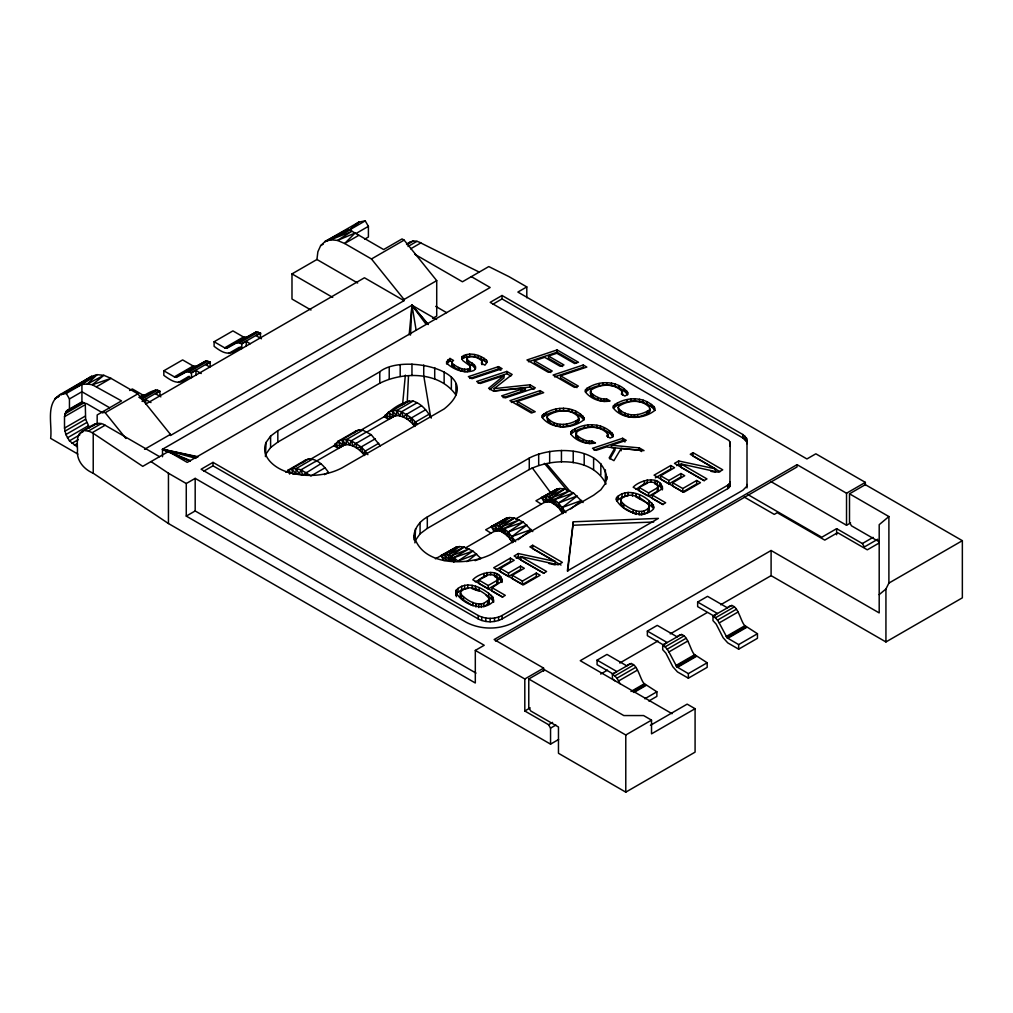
<?xml version="1.0" encoding="UTF-8"?>
<svg xmlns="http://www.w3.org/2000/svg" width="1013" height="1013" viewBox="0 0 1013 1013"><rect width="100%" height="100%" fill="white"/><g stroke="black" fill="none" stroke-linecap="round" stroke-linejoin="round"><path stroke-width="1.5" d="M471.564 605.027L461.384 598.607L460.409 596.974L460.535 592.01C470.387 581.487 485.252 593.251 492.989 600.785L492.989 597.353C484.404 588.274 466.98 579.081 456.281 590.085L455.698 595.327L456.281 590.085M491.394 598.784L491.394 595.353M407.201 402.604L408.505 375.899M410.506 335.062L411.962 305.217L436.578 319.424M312.511 459.142L296.125 468.601L295.872 473.615L292.871 474.097L291.643 468.778L308.699 458.927C317.373 458.623 323.831 465.841 328.478 472.311L324.426 474.654M380.268 445.821L371.214 434.678L362.793 430.107L346.421 439.566L346.167 444.58L340.571 446.34L338.507 448.366L333.859 445.783L309.851 459.649M413.089 401.072L396.703 410.531L396.45 415.545L390.866 417.305L388.789 419.331L384.142 416.748C391.55 409.214 402.161 401.034 413.089 401.072C421.37 403.605 427.22 410.759 431.31 418.065M466.828 358.247C467.879 362.578 474.008 362.489 475.452 366.719L475.452 369.011C473.729 364.325 465.486 364.313 466.828 358.247C471.45 354.601 478.478 357.602 482.15 361.248L481.365 363.135L484.923 365.187L487.038 362.325L486.582 360.311C480.162 354.715 469.589 351.676 461.979 356.614L461.801 358.843L462.89 360.641L469.918 365.87L470.425 369.606L469.69 370.935C463.473 373.037 456.698 369.479 452.089 365.44L452.229 361.489L453.558 360.501L449.987 358.45L446.606 361.742L446.606 364.022L449.987 360.729L449.987 358.45M452.089 365.44L452.229 361.489M475.452 366.719L475.274 368.947L473.894 370.492C464.929 373.772 454.634 370.036 447.645 364.098L446.606 361.742M460.409 596.974L460.535 592.01M482.15 363.54L482.049 364.642L482.15 361.248M488.81 599.759L483.885 603.343L483.885 606.774L488.81 603.191L488.95 598.227L485.911 594.872M488.81 603.191L488.95 598.227M542.36 415.279L542.183 417.508C551.781 429.816 572.345 429.284 583.716 419.889L583.893 417.66C574.295 405.339 553.731 405.871 542.36 415.279L542.36 417.559C553.731 408.163 574.295 407.631 583.893 419.952L583.893 417.66M570.876 431.741L570.876 434.02C582.488 424.384 603.254 424.282 613.004 436.755L613.004 434.463C603.254 422.003 582.488 422.092 570.876 431.741L570.686 433.969C576.118 441.111 586.666 444.935 595.467 443.01L591.896 440.959C586.096 441.947 580.474 438.401 576.22 434.818L576.46 432.045C585.881 425.941 599.227 424.928 607.471 433.602L607.965 437.35L607.471 433.602M585.527 389.676L585.527 391.955C597.138 382.319 617.905 382.218 627.655 394.69L627.655 392.398C617.905 379.938 597.138 380.027 585.527 389.676L585.337 391.904C590.769 399.046 601.317 402.87 610.117 400.945L606.546 398.894C600.747 399.882 595.125 396.336 590.87 392.765L591.111 389.98C600.532 383.889 613.878 382.863 622.121 391.537L622.615 395.285M613.447 405.795L613.258 408.011C622.856 420.332 643.42 419.8 654.791 410.404L654.968 408.176C645.37 395.855 624.806 396.387 613.447 405.795L613.447 408.074C624.806 398.679 645.37 398.147 654.968 410.455M613.004 434.463L612.814 436.692L610.206 438.097L606.635 436.046L607.965 435.058M627.655 392.398L627.465 394.627L624.856 396.032L621.286 393.981L622.615 392.993M620.779 500.954L623.805 504.322L623.805 507.741L620.779 504.385L620.906 499.422C628.972 490.039 643.166 498.219 649.308 505.639L649.181 510.603L647.953 512.046L644.243 514.186L639.102 514.971M620.779 504.385L620.906 499.422M649.181 510.603L649.308 505.639M402.579 404.643L405.365 375.127M409.176 334.733L411.962 305.217L162.511 449.24L162.511 456.736M573.295 521.809L567.356 570.952L658.425 518.377L573.295 521.809L567.723 571.307M77.089 446.784L69.454 440.845L65.832 434.564L64.503 428.094L64.503 416.66L65.832 411.709L67.402 410.252L81.698 401.996M310.991 310.016L291.985 299.038L291.985 273.89L316.93 259.493L317.879 251.756L320.652 245.64L325.046 241.55L358.817 222.126L365.237 220.859L368.403 226.342L368.403 237.017L364.667 239.182M378.773 443.276L365.237 451.089L364.553 455.47C360.071 449.81 353.689 444.745 346.167 444.58L341.925 439.743L338.089 441.288L333.859 445.783M429.056 414.241L415.533 422.054L414.836 426.435C410.354 420.775 403.972 415.71 396.45 415.545L392.221 410.708L388.372 412.253L390.866 417.305L393.462 415.849L390.866 417.305L385.358 415.089L387.941 413.608M266.052 442.44C260.1 456.774 275.029 468.31 287.261 471.982C305.217 477.389 325.414 476.629 342.179 467.803L444.137 408.948C489.95 372.404 403.161 352.283 379.786 371.796L277.828 430.664L270.598 436.096L266.052 442.44L265.431 456.584M413.988 539.815C412.823 530.078 419.103 521.556 427.309 516.959L529.267 458.091C552.009 445.745 603.976 445.796 606.939 479.529M414.912 542.879L415.533 528.735M606.939 476.667L605.381 483.467L600.836 489.798L593.605 495.243L491.647 554.111C468.247 566.077 421.915 566.736 413.988 535.535M203.752 471.146L212.996 465.815L478.263 618.968C485.569 622.729 494.724 622.729 502.03 618.968L727.727 488.659L729.892 486.481L730.183 481.795M729.892 486.481L730.183 442.934L729.056 440.516L490.165 302.355L502.043 295.492L742.896 434.552L746.518 438.173L746.999 440.262L746.999 487.924M746.999 484.493L746.518 486.582L742.896 490.216L513.92 622.4C499.32 629.921 481.01 629.921 466.411 622.4L201.118 469.234L212.996 462.384L478.263 615.537C485.569 619.298 494.724 619.298 502.03 615.537L727.727 485.227L729.892 483.049M492.989 597.353L493.065 601.684C482.327 612.65 461.421 603.761 455.698 591.896M616.651 497.51L616.056 499.308C621.792 511.172 642.698 520.062 653.436 509.096L654.031 507.298C648.295 495.433 627.389 486.544 616.651 497.51L616.651 500.929L622.045 497.092L628.123 495.775L628.123 492.343M359.856 450.443L361.198 446.936L375.342 438.768M410.138 421.421L411.481 417.9L425.625 409.733M435.387 558.834L456.534 547.045L444.34 554.567L446.391 559.657L440.959 555.618L444.34 554.567L448.215 554.959L464.119 547.033L459.408 546.577L456.534 547.045L440.959 555.618L443.77 560.468L449.43 560.024L450.988 556.023L464.119 547.033L472.944 551.097L481.01 558.53L475.11 560.67M491.039 533.167L485.67 529.799L506.817 518.01L494.623 525.532L496.687 530.635L491.254 526.583L494.623 525.532L498.497 525.937L514.414 518.01L509.691 517.554L506.817 518.01L491.254 526.583L494.053 531.432L499.713 530.989L501.27 526.988L514.414 518.01L523.227 522.062L532.787 531.584M541.322 504.132L535.953 500.777L557.112 488.975L544.905 496.509L546.969 501.6L541.537 497.548L544.905 496.509L548.78 496.902L564.697 488.975L559.986 488.519L557.112 488.975L541.537 497.548L544.336 502.397L550.008 501.954L551.553 497.953L564.697 488.975L573.51 493.027L583.083 502.549M417.229 402.693L401.591 411.721L399.755 415.874L396.703 410.531L392.221 410.708L393.449 416.039L388.372 412.253M316.664 460.763L301.026 469.791L299.19 473.932L295.872 473.615L291.643 468.778L285.793 472.21M366.947 431.728L351.308 440.756L349.472 444.91L346.421 439.566L341.925 439.743L343.166 445.062L338.089 441.288L355.728 431.095L358.995 429.892L362.793 430.107M159.535 456.66L105.099 425.232C96.817 419.585 88.802 428.094 81.724 431.627C75.152 436.438 78.039 445.809 77.381 452.659C77.646 462.105 84.839 469.728 93.221 473.236L168.449 523.531L550.553 744.137L558.606 739.49M879.195 594.631L885.932 588.996L888.895 583.083L888.895 516.554L849.502 493.812L849.502 522.391L851.477 525.823L879.195 541.816M469.69 370.935L470.425 367.326M547.21 416.913L547.944 415.583C557.125 409.746 570.268 408.302 578.36 416.799L578.866 420.547L578.132 421.864C568.951 427.714 555.82 429.145 547.716 420.648L547.21 416.913L547.716 420.648M606.546 398.894L606.546 401.173C600.747 402.161 595.125 398.628 590.87 395.045L591.111 392.259M578.132 421.864L578.866 418.255M618.285 407.416L619.019 406.099C628.199 400.249 641.343 398.818 649.434 407.315L649.941 411.05L649.206 412.38C640.026 418.217 626.895 419.661 618.791 411.164L618.285 407.416L618.791 411.164M649.206 412.38L649.941 408.771M611.472 445.251L626.211 440.338L622.64 438.274L592.516 448.316L596.087 450.38L606.344 446.961L614.98 447.86L609.155 457.927L613.903 460.662L621.159 448.506L644.027 450.62L639.279 447.885L611.472 445.251L611.472 447.531L639.279 450.165L641.647 451.545M609.877 458.952L614.98 450.152L614.98 447.86M478.769 580.031L488.241 585.501L497.054 580.411L497.484 577.98C492.242 571.661 483.847 575.65 478.769 580.031L478.769 583.463L488.241 588.933L497.054 583.843L497.814 579.246M639.127 487.443L648.611 492.913L657.424 487.823L657.842 485.392C652.613 479.073 644.217 483.074 639.127 487.443L639.127 490.874L647.256 495.56M648.611 492.913L648.611 496.345L657.424 491.254L658.184 486.658M266.052 453.862L270.598 447.531L277.828 442.086L379.786 383.231C403.478 371.454 439.528 371.442 455.913 395.007L455.913 383.572M415.533 540.17L420.078 533.826L427.309 528.393L529.267 469.526C552.946 457.623 592.909 457.281 606.002 484.024M623.805 504.322C630.643 509.387 642.28 515.832 649.181 507.184M421.497 405.643L406.618 414.228L406.732 418.863L411.481 417.9L415.533 422.054L413.279 424.548L411.481 417.9L401.591 411.721L396.703 410.531M371.214 434.678L356.323 443.263L356.449 447.898L361.198 446.936L365.237 451.089L362.996 453.571L361.198 446.936L351.308 440.756L346.421 439.566M456.281 593.517L461.687 589.667L467.753 588.35L467.753 584.932M302.887 462.713L305.445 460.13L308.699 458.927M354.018 432.817L355.728 431.095M404.314 403.782L406.01 402.072M89.233 378.469L91.436 376.431L97.172 374.658L103.858 375.317L111.037 378.368L137.857 393.854L170.425 434.374L170.425 435.514L404.048 300.646L404.048 299.493L371.467 258.973L344.648 243.487L337.481 240.436L330.795 239.777L325.046 241.55L348.345 229.027M93.019 425.65L94.589 424.194M408.796 243.335C412.177 239.41 418.065 241.094 421.864 243.487L479.225 272.092M102.946 413.025L86.877 403.744L81.926 402.414L81.926 384.421L87.321 384.016L97.172 374.658L81.926 384.421L59.868 394.715L91.436 376.431L81.926 384.421L66.288 393.449L59.868 394.715C45.306 403.959 52.41 424.358 50.65 438.376L77.874 454.09M358.906 235.257L344.648 243.487L355.069 233.053L337.481 240.436L351.942 231.243L330.795 239.777L349.599 229.888L358.817 222.126L355.829 224.493M888.895 516.554L879.195 524.671L879.195 612.916L771.096 550.502L580.246 660.691L672.075 713.709M489.773 389.625L503.98 377.887L503.98 375.608L488.583 388.308L493.331 391.056L525.367 387.954L525.367 390.233L503.132 397.653M291.643 468.778L296.125 468.601L299.19 473.932L302.659 475.059L320.918 463.701M356.323 443.263L352.942 446.024L351.308 440.756M406.618 414.228L403.225 416.989L401.591 411.721M534.003 389.385L529.989 387.067L494.167 390.904L494.167 388.612L512.173 374.493L506.829 371.416L476.705 381.458L480.263 383.509L503.98 375.608M518.048 539.802L531.293 529.495L512.135 536.447L510.375 539.524L512.426 542.677M570.75 508.893L581.589 500.46L562.418 507.412L560.658 510.489L562.709 513.642M466.79 561.658L476.654 554.01L457.939 561.075L453.811 557.669L448.215 554.959L459.408 546.577L444.34 554.567L449.43 560.024L451.595 560.885L450.988 556.023L469.108 548.843L453.811 557.669L453.811 562.24L450.988 556.023M498.497 525.937L509.691 517.554L494.623 525.532C498.637 531.711 506.525 533.079 510.375 539.524L508.235 532.04L504.107 528.634L498.497 525.937L499.713 530.989M548.78 496.902L559.986 488.519L544.905 496.509C548.919 502.676 556.808 504.043 560.658 510.489L558.518 503.005L554.39 499.599L548.78 496.902L550.008 501.954M457.939 561.075L472.944 551.097L453.811 557.669L455.419 561.329M58.805 396.286L54.879 398.679L58.906 396.4M61.413 394.703L91.436 376.431M486.582 360.311L486.582 362.591C480.162 356.994 469.589 353.968 461.979 358.893L461.979 356.614M344.838 444.517L338.507 448.366L335.075 444.125L337.658 442.63M396.387 414.71L388.789 419.331L385.358 415.089M547.716 418.369C555.82 426.866 568.951 425.422 578.132 419.585M618.791 408.872C626.895 417.381 640.026 415.938 649.206 410.1M320.652 245.64L323.299 244.07M325.046 241.55L349.599 229.888L365.237 220.859M67.402 410.252L69.454 409.619L69.454 398.945L81.926 391.74L109.645 407.745M355.93 233.547L368.403 226.342M96.779 386.599L111.037 378.368L92.322 384.75L87.321 384.016L103.858 375.317L92.322 384.75L121.522 400.882L97.172 414.95L97.172 424.092M65.832 411.709L82.724 401.958M64.845 413.899L84.332 402.642M64.503 416.66L85.295 404.656L85.636 419.243L89.562 427.841M64.503 428.094L85.295 416.09M129.651 390.512L132.348 388.954L142.896 395.045L145.695 395.323M189.38 376.57C179.58 385.776 173.578 382.445 163.827 375.354L163.827 370.783L182.631 359.919L193.179 366.01L195.978 366.288M241.005 346.763C230.47 356.12 224.595 354.449 214.11 346.319L214.11 341.748L232.914 330.896L243.475 336.987L246.273 337.266M64.845 431.247L85.636 419.243M65.832 434.564L86.624 422.573M103.111 411.519L105.187 412.709L137.857 393.854M371.467 258.973L404.136 240.119L436.717 280.639L436.717 316.069L432.64 318.424M67.402 437.844L88.194 425.84M138.87 397.375L142.896 395.045M163.827 370.783L174.375 376.874L193.179 366.01M214.11 341.748L224.658 347.839L243.475 336.987M139.895 397.805L143.922 395.488M174.375 376.874L175.401 377.305L194.205 366.453M224.658 347.839L225.684 348.282L244.5 337.418M406.517 244.108L410.379 241.879M140.845 397.906L144.872 395.577M175.401 377.305L195.167 366.541M225.684 348.282L245.45 337.519M140.326 398.426C143.694 394.969 162.511 383.61 159.699 395.602M79.369 433.805L83.231 431.576M81.724 431.627L97.666 423.244M407.011 244.639L413.443 240.929M140.959 398.502L155.736 389.967M185.569 372.303L206.019 360.932L210.324 362.198L209.982 366.567M235.864 343.268L256.314 331.909L260.607 333.163L260.265 337.532M69.454 440.845L79.85 434.843M141.529 399.464L157.648 390.157M187.215 371.796L189.127 371.986L207.931 361.122M237.498 342.761L239.41 342.951L258.214 332.099M84.801 430.677L88.384 431.031L101.249 423.599M408.024 246.488L417.027 241.284M142.225 401.11L159.699 391.031M189.127 371.986L191.178 372.86L209.982 361.996M239.41 342.951L241.461 343.825L260.265 332.96M142.339 401.439L145.682 399.515L150.962 402.566M160.029 391.233L155.584 393.804L160.864 396.843M191.178 372.86L195.965 370.479L201.245 373.531M210.324 362.198L205.867 364.769L209.83 367.048M241.461 343.825L246.26 341.444L250.211 343.736M260.607 333.163L256.15 335.734L261.43 338.785M71.847 443.365L78.343 439.617M178.339 382.509L189.076 376.304M228.621 353.474L239.372 347.269M88.384 431.031L92.221 432.665L105.099 425.232M410.582 248.856L420.876 242.917M74.405 445.239L77.001 443.732M145.859 403.984L364.452 277.777L404.048 300.646M144.568 449.303L170.425 434.374M404.048 299.493L436.717 280.639M492.812 304.267L502.043 298.924L742.896 437.983L746.518 441.605L746.999 443.694M186.265 483.53L195.18 478.377L484.227 645.268L475.312 650.409L475.312 682.99L186.265 516.098L186.265 483.53L168.449 473.236L151.013 461.586M526.798 297.784L526.798 286.92L517.884 292.073L806.93 458.952L815.845 453.811L865.343 482.378L865.343 485.43M186.265 516.098L195.18 510.957L476.009 673.101M289.667 474.109L287.793 470.323L305.445 460.13M341.925 439.743L358.995 429.892M392.221 410.708L409.277 400.857M361.476 429.841L386.751 415.241M315.701 461.535L346.256 443.897M367.326 431.728L396.552 414.861M325.046 467.803L310.915 475.971L301.026 469.791L296.125 468.601M465.372 547.995L496.649 529.926M515.655 518.96L546.931 500.903M492.039 587.692L502.081 581.171C500.27 567.267 479.162 572.56 472.818 579.816L502.524 596.961L505.297 595.353L492.039 587.692L492.039 591.123L502.651 597.252M512.287 575.27L524.341 568.306L520.555 566.115L520.555 569.547L508.488 576.511L500.283 571.775L500.283 568.344L514.199 560.303L510.413 558.112L493.698 567.761L523.404 584.906L540.106 575.257L536.308 573.067L522.391 581.107L512.287 575.27L512.287 578.702L522.391 584.539L536.308 576.498L536.308 573.067M549.021 563.57L555.175 564.887L555.175 561.455L518.301 553.554L514.123 555.972L543.816 573.117L546.602 571.509L520.695 556.555L520.695 559.986L543.88 573.358M520.695 556.555L558.201 564.811L562.38 562.405L532.686 545.26L529.9 546.868L555.175 561.455M652.397 495.104L662.439 488.583C660.641 474.679 639.532 479.985 633.188 487.228L662.882 504.373L665.668 502.765L652.397 495.104L652.397 498.535L663.009 504.664M672.645 482.682L684.712 475.717L680.926 473.527L680.926 476.958L668.859 483.923L660.641 479.187L660.641 475.755L674.557 467.715L670.771 465.524L654.069 475.173L683.762 492.318L700.464 482.669L696.678 480.491L682.762 488.519L672.645 482.682L672.645 486.113L682.762 491.951L696.678 483.91L696.678 480.491M710.923 471.311L715.533 472.299L715.533 468.867L678.659 460.978L674.481 463.384L704.187 480.529L706.96 478.921L681.065 463.967L681.065 467.398L704.238 480.782M681.065 463.967L718.572 472.223L722.738 469.817L693.044 452.672L690.258 454.28L715.533 468.867M475.3 581.817L486.911 575.84L486.911 572.408M496.269 569.699L510.413 561.544L510.413 558.112M516.212 558.201L518.301 556.985L521.366 557.644M635.658 489.228L647.269 483.252L647.269 479.82M655.348 477.857L670.771 468.956L670.771 465.524M676.57 465.613L678.659 464.41L681.736 465.056M500.283 568.344L508.488 573.079L520.555 566.115M660.641 475.755L668.859 480.491L680.926 473.527M865.343 482.378L846.526 493.242L797.041 464.663L494.129 639.545L543.626 668.124L543.626 671.176M495.496 641.039L797.041 466.955L797.041 464.663M475.312 650.409L524.81 678.989L543.626 668.124M528.773 678.989L544.614 669.834L623.805 715.558L643.597 715.558L651.524 720.129L651.524 733.855L695.083 708.707L695.083 752.14L625.781 792.141L558.467 753.279L558.467 726.992L530.749 710.987L528.773 707.555L528.773 678.989L625.781 734.995L651.524 720.129M849.502 493.812L865.343 484.67L962.35 540.676L962.35 597.835L885.932 641.951L771.096 575.65L720.661 604.774M612.916 673.835L597.075 664.693L597.075 660.121L606.977 654.411L626.768 665.845C636.531 656.627 639.937 680.749 644.395 683.724L656.88 691.803L656.88 696.374L648.827 701.021M647.358 631.086L657.26 625.376L677.064 636.81C686.814 627.591 690.22 651.714 694.677 654.689L707.175 662.768L707.175 667.339L688.359 678.191L677.469 671.91L672.835 666.744L665.87 653.132L662.705 649.662L662.705 645.091L667.162 642.521L647.358 631.086L647.358 635.67L664.515 645.572M697.653 602.064L707.555 596.34L727.347 607.775C737.097 598.569 740.503 622.678 744.973 625.654L757.458 633.733L757.458 638.304L738.654 649.168L727.765 642.875L723.13 637.709L716.166 624.097L712.987 620.627L712.987 616.056L717.445 613.485L697.653 602.064L697.653 606.635L714.811 616.537M877.714 539.245L864.355 546.969L862.367 543.538L836.637 528.672L821.784 537.245L747.898 494.585M524.81 678.989L524.81 710.987L530.192 707.884M771.146 481.719L846.526 525.253L850.565 522.923M600.696 674.038L607.509 670.1M619.779 663.021L657.956 640.976M670.226 633.897L707.023 612.65M614.726 680.787L612.422 678.697L612.422 674.126L616.879 671.556L597.075 660.121M612.422 674.126L631.365 663.35M662.705 645.091L681.648 634.315M712.987 616.056L731.93 605.28M612.548 674.202L614.828 675.899L633.632 665.035M662.844 645.167L665.11 646.864L683.914 636.012M713.127 616.132L715.393 617.829L734.21 606.977M614.828 675.899L616.904 678.216L635.708 667.364M665.11 646.864L667.187 649.194L686.004 638.329M715.393 617.829L717.483 620.159L736.286 609.294M620.007 683.699L618.614 680.977L637.43 670.112M707.175 662.768L688.359 673.62L676.874 666.883L668.909 651.941L687.713 641.077M757.458 633.733L738.654 644.585L727.157 637.861L719.192 622.906L737.996 612.042M524.81 710.987L548.565 724.7L552.579 722.396M862.367 543.538L873.067 537.359M550.553 744.137L550.553 728.132L555.896 725.055M879.195 542.968L867.318 549.818L837.624 532.673L824.759 540.106L777.237 512.679L774.274 514.389L744.188 497.028M630.96 691.486L644.395 683.724M675.874 665.554L694.677 654.689M726.156 636.519L744.973 625.654M632.758 691.436L644.85 684.446M676.329 666.275L695.133 655.424M726.612 637.24L745.416 626.389M633.302 692.044L645.395 685.067M676.874 666.883L695.678 656.031M727.157 637.861L745.973 626.996M633.91 692.487L645.99 685.51M677.469 667.339L696.286 656.475M727.765 638.304L746.568 627.44M644.8 698.78L656.88 691.803M888.895 583.083L962.35 540.676M650.409 725.346L687.156 704.136L695.083 708.707M551.553 497.953L569.673 490.773L554.39 499.599L554.39 504.17L551.553 497.953L552.174 502.828M501.27 526.988L519.39 519.808L504.107 528.634L504.107 533.205L501.27 526.988L501.891 531.85M452.089 363.161C456.698 367.187 463.473 370.745 469.69 368.643M498.51 366.617L468.386 376.659L471.957 378.71L502.081 368.669L498.51 366.617L498.51 368.897L500.891 370.264M469.829 378.457L498.51 368.897M562.658 366.503L548.502 358.323L548.502 356.044L556.833 353.258L574.65 363.553L578.499 362.274L557.112 349.928L526.988 359.97L548.375 372.315L552.224 371.024L534.395 360.742L534.395 363.021L550.844 372.518M528.431 361.768L557.112 352.207L575.827 363.009M534.395 360.742L544.652 357.323L560.1 366.237L563.937 364.959L548.502 356.044M478.136 383.256L506.829 373.696L510.831 376.013M560.531 375.823L586.806 367.073L583.247 365.009L553.123 375.051L574.51 387.397L578.347 386.118L560.531 375.823L560.531 378.115L576.979 387.612M554.554 376.861L583.247 367.301L583.247 365.009M525.367 387.954L501.65 395.855L505.208 397.919L535.333 387.878L529.989 384.788L494.167 388.612M517.377 401.427L543.652 392.677L540.094 390.613L509.97 400.654L531.344 413L535.193 411.721L517.377 401.427L517.377 403.718L532.445 412.418M511.4 402.465L540.094 392.905L540.094 390.613M593.96 450.127L622.64 440.566L625.021 441.934M256.314 331.909L226.646 348.371M238.663 348.117L241.803 348.586L241.803 344.015M206.019 360.932L176.351 377.406M188.367 377.153L191.508 377.621L191.508 373.05M460.409 593.542C465.777 599.747 475.287 605.913 483.885 603.343M575.726 433.361L576.22 437.11C580.474 440.693 586.096 444.226 591.896 443.238L591.896 440.959M520.783 390.676L525.367 390.233M573.295 525.241L653.702 521.999M167.981 452.393L162.511 449.24L197.75 456.686M189.988 461.156L162.511 449.24L197.763 457.142M472.147 588.743L479.225 591.225L479.225 587.793M190.115 461.13L162.511 449.24L195.99 458.383M662.401 486.417L662.401 489.849L659.83 486.215L654.942 483.935L654.942 480.504M502.03 578.993L502.03 582.424L499.472 578.803L494.585 576.511L494.585 573.092M625.16 508.526L635.278 514.009M335.075 444.125L340.571 446.34L344.483 444.15L340.571 446.34L338.089 441.288M162.511 449.24L190.33 460.535M637.164 497.598L649.067 504.107L653.36 508.197L653.36 504.765M526.798 286.92L508.969 276.638L488.785 266.571L462.447 281.779L414.811 254.276M471.362 276.638L490.165 287.502L187.253 462.384L168.449 451.519L142.757 466.347L92.221 432.665M404.136 240.119L402.06 238.916L383.648 249.553L349.599 229.888M435.717 306.357L446.606 312.65M720.04 471.691L693.044 456.103L693.044 452.672M316.93 259.493L357.665 283.007M449.987 360.729L452.368 362.097M291.985 273.89L332.72 297.404M561.025 565.051L532.686 548.679L532.686 545.26M287.793 470.323L291.605 473.16M428.284 324.426L411.962 305.217L416.128 330.149M546.615 463.739L570.078 491.356M428.132 324.527L411.962 305.217L426.055 324.261M544.374 463.334L567.622 491.09M105.187 412.709L125.916 438.502M415.533 422.054L417.305 424.447M365.237 451.089L367.896 454.685M532.18 467.74L550.958 493.141M565.925 512.641L558.518 503.005L573.51 493.027L554.39 499.599L557.606 506.931L558.518 503.005L577.233 495.952L562.418 507.412L563.203 513.236M515.642 541.676L508.235 532.04L523.227 522.062L504.107 528.634L507.323 535.953L508.235 532.04L526.95 524.987L512.135 536.447L512.92 542.272M717.483 620.159L719.192 622.906M667.187 649.194L668.909 651.941M616.904 678.216L618.614 680.977M548.565 724.7L550.553 728.132M66.288 393.449L69.454 398.945M578.866 420.547L578.36 416.799M470.425 369.606L469.918 365.87M301.026 469.791L302.659 475.059M657.842 488.823L658.184 490.089M497.814 582.678L497.484 577.98M448.215 554.959L449.43 560.024M730.183 446.366L729.892 441.681M423.941 376.912L430.715 417.445M306.04 472.299L306.116 475.388M885.932 588.996L885.932 641.951M846.526 493.242L846.526 525.253M836.637 528.672L836.637 534.775M771.096 550.502L771.096 575.65M746.518 438.173L746.518 441.605M745.112 436.223L745.112 439.655M742.896 434.552L742.896 437.983M738.654 644.585L738.654 649.168M729.056 484.227L729.056 487.658M727.727 485.227L727.727 488.659M688.359 673.62L688.359 678.191M682.762 488.519L682.762 491.951M678.659 460.978L678.659 464.41M668.859 480.491L668.859 483.923M661.261 484.151L661.261 487.582M659.83 482.783L659.83 486.215M657.424 487.823L657.424 491.254M657.31 481.327L657.31 484.758M653.879 406.378L653.879 408.657M651.752 502.777L651.752 506.196M651.549 404.44L651.549 406.732M651.03 479.845L651.03 482.137M649.067 500.675L649.067 504.107M647.953 508.615L647.953 512.046M647.231 411.291L647.231 413.583M646.801 401.705L646.801 403.984M644.319 480.795L644.319 484.227M644.243 510.755L644.243 514.186M643.192 400.198L643.192 402.49M641.761 511.464L641.761 514.895M639.532 399.261L639.532 401.541M639.583 495.205L639.583 498.637M639.279 447.885L639.279 450.165M639.102 511.54L639.102 513.819M637.62 414.494L637.62 416.786M636.278 510.983L636.278 514.414M635.961 493.648L635.961 497.079M634.594 398.742L634.594 401.021M634.467 415.013L634.467 417.293M633.29 509.792L633.29 513.224M632.505 492.723L632.505 496.155M631.352 414.963L631.352 417.255M630.846 398.907L630.846 401.199M628.288 414.368L628.288 416.647M627.047 399.629L627.047 401.92M626.553 390.6L626.553 392.892M625.781 734.995L625.781 792.141M625.274 413.203L625.274 415.495M624.996 492.685L624.996 496.117M624.236 388.675L624.236 390.955M622.64 438.274L622.64 440.566M622.121 391.537L622.121 393.829M622.045 493.66L622.045 497.092M621.741 502.587L621.741 506.019M621.159 448.506L621.159 450.798M620.526 410.468L620.526 412.747M618.88 385.586L618.88 387.878M618.335 495.8L618.335 499.232M617.424 402.845L617.424 405.124M615.271 384.079L615.271 386.371M614.815 404.25L614.815 406.542M611.903 432.665L611.903 434.944M611.611 383.142L611.611 385.421M609.585 430.74L609.585 433.02M606.673 382.623L606.673 384.915M605.381 469.867L605.381 481.302M604.229 427.651L604.229 429.93M604.027 399.185L604.027 401.477M602.925 382.787L602.925 385.079M600.962 398.59L600.962 400.869M600.836 463.536L600.836 474.97M600.62 426.144L600.62 428.436M599.126 383.522L599.126 385.801M597.949 397.425L597.949 399.717M596.961 425.207L596.961 427.486M593.605 458.091L593.605 469.526M592.605 394.348L592.605 396.627M592.023 424.688L592.023 426.98M590.87 392.765L590.87 395.045M590.376 391.309L590.376 393.588M589.515 386.725L589.515 389.005M589.376 441.25L589.376 443.542M588.274 424.852L588.274 427.144M586.907 388.131L586.907 390.423M586.312 440.655L586.312 442.934M584.476 425.587L584.476 427.866M584.184 453.925L584.184 465.347M583.298 439.49L583.298 441.782M582.804 415.862L582.804 418.141M580.474 413.937L580.474 416.216M577.954 436.413L577.954 438.692M576.46 432.045L576.46 434.324M576.156 420.775L576.156 423.067M576.22 434.818L576.22 437.11M575.726 411.189L575.726 413.481M574.865 428.79L574.865 431.069M573.219 451.291L573.219 462.726M572.117 409.695L572.117 411.974M572.256 430.196L572.256 432.488M568.458 408.746L568.458 411.025M566.546 423.991L566.546 426.27M563.519 408.226L563.519 410.518M563.393 424.498L563.393 426.777M561.443 450.405L561.443 461.827M560.278 424.447L560.278 426.739M559.771 408.391L559.771 410.683M557.112 349.928L557.112 352.207M557.213 423.852L557.213 426.131M555.972 409.125L555.972 411.405M554.2 422.687L554.2 424.979M549.666 451.291L549.666 462.726M549.451 419.952L549.451 422.231M546.349 412.329L546.349 414.608M543.74 413.735L543.74 416.026M538.688 453.925L538.688 465.347M529.989 384.788L529.989 387.067M529.267 458.091L529.267 469.526M522.391 581.107L522.391 584.539M518.301 553.554L518.301 556.985M508.488 573.079L508.488 576.511M506.829 371.416L506.829 373.696M502.043 295.492L502.043 298.924M502.03 615.537L502.03 618.968M500.903 576.739L500.903 580.17M499.472 575.371L499.472 578.803M498.548 617.069L498.548 620.5M496.94 573.915L496.94 577.347M497.054 580.411L497.054 583.843M494.496 618.044L494.496 621.476M493.66 599.886L493.66 602.165M490.659 572.434L490.659 574.713M490.14 618.373L490.14 621.805M488.697 593.263L488.697 596.695M488.241 585.501L488.241 588.933M487.595 601.203L487.595 604.634M485.797 618.044L485.797 621.476M484.252 358.387L484.252 360.666M483.961 573.383L483.961 576.815M481.745 617.069L481.745 620.5M481.39 604.052L481.39 607.483M481.289 356.665L481.289 358.957M478.731 604.128L478.731 607.559M478.275 355.512L478.275 357.792M478.263 615.537L478.263 618.968M475.907 603.571L475.907 606.99M475.591 586.236L475.591 589.667M474.616 354.563L474.616 356.855M474.363 364.921L474.363 367.213M472.919 602.38L472.919 605.799M472.033 362.996L472.033 365.288M472.147 585.311L472.147 587.603M469.677 354.044L469.677 356.335M468.475 360.945L468.475 363.224M467.765 369.289L467.765 371.568M467.335 359.704L467.335 361.983M466.512 354.563L466.512 356.842M464.65 369.239L464.65 371.53M464.638 585.273L464.638 588.692M463.954 355.411L463.954 357.703M463.448 596.898L463.448 600.329M461.687 586.248L461.687 589.667M461.586 368.643L461.586 370.923M461.384 595.175L461.384 598.607M458.572 367.478L458.572 369.77M457.977 588.388L457.977 591.82M456.369 594.428L456.369 596.708M453.824 364.743L453.824 367.023M451.367 377.241L451.367 388.663M448.025 359.64L448.025 361.932M444.137 371.796L444.137 383.231M434.716 367.618L434.716 379.052M427.309 516.959L427.309 528.393M423.738 364.997L423.738 376.431M420.078 522.404L420.078 533.826M411.962 364.098L411.962 375.532M400.186 364.997L400.186 376.431M389.22 367.618L389.22 379.052M379.786 371.796L379.786 383.231M277.828 430.664L277.828 442.086M270.598 436.096L270.598 447.531M246.26 341.444L246.26 346.015M212.996 462.384L212.996 465.815M195.965 370.479L195.965 375.051M195.18 478.377L195.18 510.957M168.449 473.236L168.449 523.531M145.682 399.515L145.682 404.086M93.221 433.235L93.221 473.236"/></g></svg>
